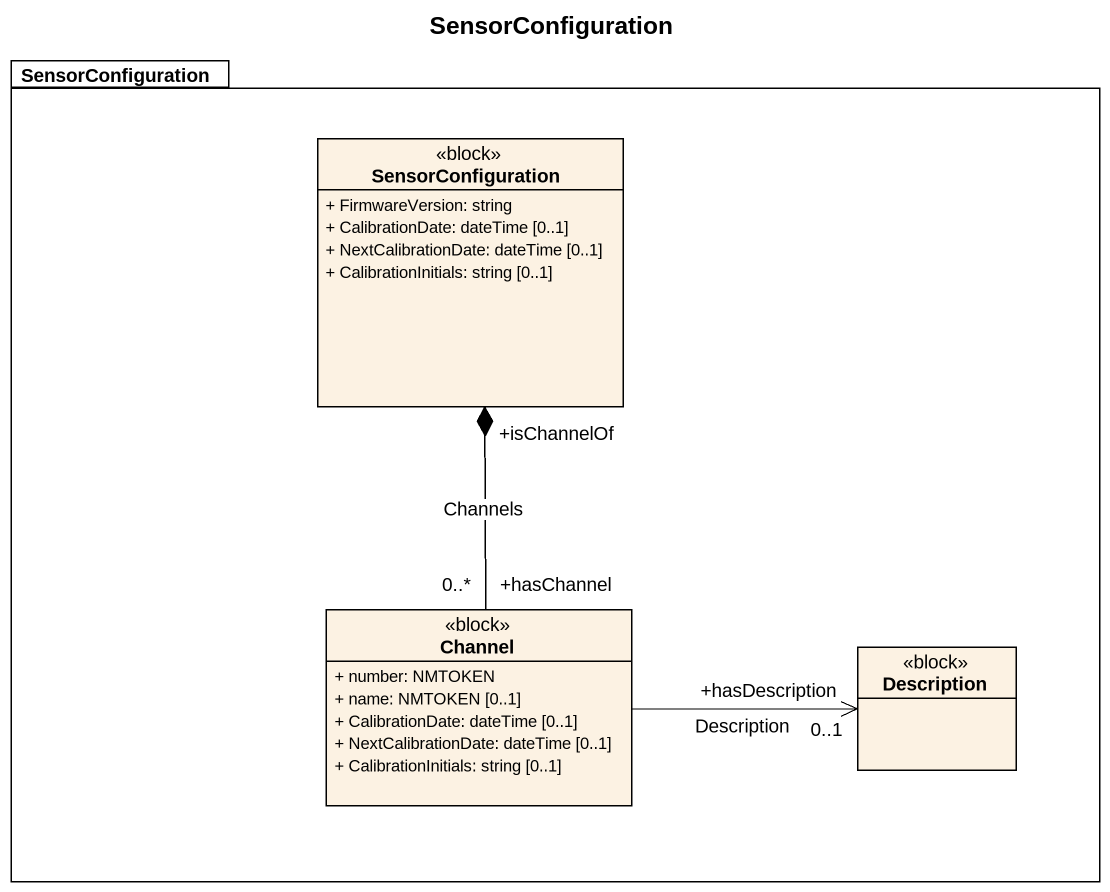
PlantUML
@startuml
title SensorConfiguration
hide circle
hide empty members
skinparam classAttributeIconSize 0
package SensorConfiguration {
  class "SensorConfiguration" as SensorConfiguration_2 <<block>> {
    + FirmwareVersion: string
    + CalibrationDate: dateTime [0..1]
    + NextCalibrationDate: dateTime [0..1]
    + CalibrationInitials: string [0..1]
  }
  class Channel <<block>> {
    + number: NMTOKEN
    + name: NMTOKEN [0..1]
    + CalibrationDate: dateTime [0..1]
    + NextCalibrationDate: dateTime [0..1]
    + CalibrationInitials: string [0..1]
  }
  class Description <<block>>
}
Channel "+hasChannel\n0..*" -up-* "+isChannelOf" SensorConfiguration_2 : Channels
Channel -right-> "+hasDescription\n0..1" Description : Description
@enduml
